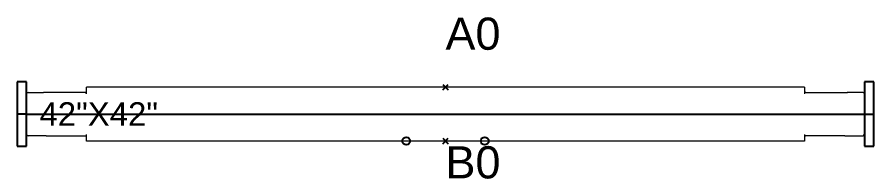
# Model space of a CAD drawing. Header units: millimetres. Extents: x 1390 to 1467.6, y 1790 to 1851.2.
# Drawn here: x 1448.447 to 1449.538, y 1840.824 to 1841.03 of the extents above; entities that cross this region are included whole.
import ezdxf

# ---------------------------------------------------------------- set-up
doc = ezdxf.new("R2010")
doc.units = ezdxf.units.MM
for name, color, linetype in [('DD2D', 7, 'Continuous'), ('DD2D_Geometry', 7, 'Continuous'), ('DDReportes', 7, 'Continuous')]:
    doc.layers.add(name, color=color, linetype=linetype)
doc.styles.get("Standard").update_dxf_attribs({"font": 'arial.ttf'})

# ---------------------------------------------------------------- blocks, each defined once
blk = doc.blocks.new('DD101042422D')
at = {"color": 1, "linetype": 'Continuous', "lineweight": 0}
for p, q in [((0.0765, 0.026), (0.0765, 0.0343)), ((0.9905, 0.0343), (0.0765, 0.0343)), ((0.9905, 0.0343), (0.9905, 0.026)), ((0, -0.0255), (0, 0.0255)), ((0.0017, 0.0275), (0.0218, 0.0275)), ((0.002, 0.0275), (0.0215, 0.0275)), ((0.0747, 0.0275), (0.0215, 0.0275)), ((0.0747, 0.0275), (0.075, 0.0275)), ((0.9923, 0.0275), (0.992, 0.0275)), ((0.9923, 0.0275), (1.0455, 0.0275)), ((1.0653, 0.0275), (1.0452, 0.0275)), ((1.065, 0.0275), (1.0455, 0.0275)), ((1.067, -0.0255), (1.067, 0.0255)), ((0.025, -0.0275), (0.002, -0.0275)), ((0.025, -0.0275), (0.0747, -0.0275)), ((0.0747, -0.0275), (0.075, -0.0275)), ((0.0765, -0.0343), (0.0765, -0.026)), ((0.9905, -0.026), (0.9905, -0.0343)), ((0.9923, -0.0275), (0.992, -0.0275)), ((1.042, -0.0275), (0.9923, -0.0275)), ((1.042, -0.0275), (1.065, -0.0275)), ((0.9905, -0.0343), (0.0765, -0.0343))]:
    blk.add_line(p, q, dxfattribs=at)
at = {"color": 1}
for p, q in [((0.53, 0.0379), (0.537, 0.0308)), ((0.53, 0.0308), (0.537, 0.0379)), ((0.53, -0.0379), (0.537, -0.0308)), ((0.53, -0.0308), (0.537, -0.0379))]:
    blk.add_line(p, q, dxfattribs=at)
for centre in [(0.4835, -0.0343), (0.5835, -0.0343)]:
    blk.add_circle(centre, 0.005, dxfattribs=at)
at = {"color": 1, "linetype": 'Continuous', "lineweight": 0}
for centre, radius, start, end in [((0.002, 0.0255), 0.00203, 90, 180), ((0.075, 0.026), 0.00151, 10.021, 90), ((0.075, 0.026), 0.00151, 0, 10.021), ((0.992, 0.026), 0.00151, 90, 169.979), ((0.992, 0.026), 0.00151, 169.979, 180), ((0.992, 0.026), 0.00151, 169.979, 180), ((1.065, 0.0255), 0.00203, 0, 90), ((0.002, -0.0255), 0.00203, 180, 270), ((0.075, -0.026), 0.00151, 270, 349.979), ((0.075, -0.026), 0.00151, 349.979, 0), ((0.992, -0.026), 0.00151, 180, 190.021), ((0.992, -0.026), 0.00151, 180, 190.021), ((0.992, -0.026), 0.00151, 190.021, 270), ((1.065, -0.0255), 0.00203, 270, 0)]:
    blk.add_arc(centre, radius, start, end, dxfattribs=at)
at = {"color": 1}
for p in [(0.5335, 0.0343), (0.5335, -0.0343)]:
    blk.add_point(p, dxfattribs=at)
blk.add_text('42"X42"', height=0.03).set_placement((0.0165, -0.0149))
blk = doc.blocks.new('SPACE_DD10104242')
blk.add_blockref('DD101042422D', (0, 0))
blk = doc.blocks.new('DD3021422D')
for p, q in [((0, 0.041), (0, -0.041)), ((0.012, 0.041), (0, 0.041)), ((0.012, -0.041), (0.012, 0.041)), ((0, -0.041), (0.012, -0.041))]:
    blk.add_line(p, q)
blk = doc.blocks.new('SPACE_DD302142')
blk.add_blockref('DD3021422D', (0, 0))

msp = doc.modelspace()

# ---------------------------------------------------------------- linework, layer by layer
at = {"layer": 'DD2D'}
for p, q in [((1448.459, 1840.9066), (1448.447, 1840.9066)), ((1448.459, 1840.9066), (1449.526, 1840.9066)), ((1449.526, 1840.9066), (1449.538, 1840.9066))]:
    msp.add_line(p, q, dxfattribs=at)

# ---------------------------------------------------------------- block references
at = {"layer": 'DD2D_Geometry', "rotation": 180}
msp.add_blockref('SPACE_DD302142', (1448.459, 1840.9066), dxfattribs=at)
at = {"layer": 'DD2D_Geometry'}
for name, p in [('SPACE_DD10104242', (1448.459, 1840.9066)), ('SPACE_DD302142', (1449.526, 1840.9066))]:
    msp.add_blockref(name, p, dxfattribs=at)

# ---------------------------------------------------------------- texts
at = {"layer": 'DDReportes'}
for s, p in [('A0', (1448.9925, 1840.9886)), ('B0', (1448.9925, 1840.8246))]:
    msp.add_text(s, height=0.041, dxfattribs=at).set_placement(p)

doc.saveas('drawing.dxf')
